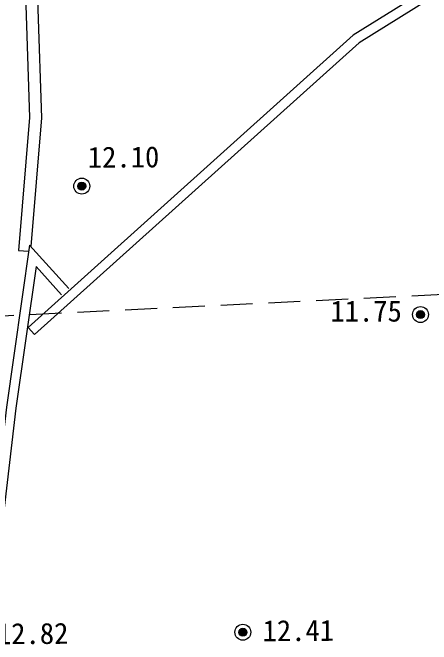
# Model space of a CAD drawing. Units: millimetres on the paper. Extents: x -297 to 277, y -210 to 190.
# Drawn here: x -34.83 to -8.56, y -69.96 to -30.33 of the extents above; entities that cross this region are included whole.
import ezdxf
from ezdxf.enums import TextEntityAlignment as Align

# ---------------------------------------------------------------- set-up
doc = ezdxf.new("R2010")
doc.units = ezdxf.units.MM
doc.header["$PDMODE"] = 32
doc.header["$PDSIZE"] = 1
doc.linetypes.add('DASHED2', pattern=[3, 2, -1])
for name, color, linetype in [('0-0_2001', 4, 'Continuous'), ('0-1_2003', 4, 'Continuous'), ('0-2_2004', 4, 'DASHED2')]:
    doc.layers.add(name, color=color, linetype=linetype)
doc.styles.add('ＭＳ ゴシック', font='')
doc.styles.get('ＭＳ ゴシック').set_extended_font_data('MS Gothic')

msp = doc.modelspace()

# ---------------------------------------------------------------- linework, layer by layer
at = {"layer": '0-0_2001', "color": 2}
for radius in [0.25, 0.2, 0.15, 0.1, 0.05, 0.02]:
    msp.add_circle((-9.238, -49.269), radius, dxfattribs=at)
msp.add_point((-9.238, -49.269), dxfattribs=at)
at = {"layer": '0-1_2003'}
for p, q in [((-34.47, -45.241), (-33.828, -45.294)), ((-33.865, -50.075), (-33.464, -50.522))]:
    msp.add_line(p, q, dxfattribs=at)
for points in [[(-31.584, 1.216), (-33.703, -16.454), (-33.025, -36.918), (-33.697, -44.99)], [(-33.774, -10.747), (-34.455, -16.422), (-33.776, -36.899), (-34.47, -45.241)], [(32.627, -25.023), (33.232, -22.115), (27.669, -21.299), (0.411, -25.097), (-5.536, -26.803), (-13.456, -31.738), (-33.865, -50.075)], [(32.039, -24.901), (32.515, -22.616), (27.667, -21.905), (0.536, -25.685), (-5.29, -27.357), (-13.094, -32.219), (-33.464, -50.522)], [(-31.311, -47.633), (-33.773, -44.906), (-35.229, -55.068), (-36.377, -64.751)], [(-31.757, -48.035), (-33.36, -46.258), (-34.634, -55.146), (-35.781, -64.822)]]:
    msp.add_lwpolyline(points, dxfattribs=at)
at = {"layer": '0-1_2003', "color": 2}
for centre, radius in [((-30.494, -41.211), 0.25), ((-30.494, -41.211), 0.2), ((-30.494, -41.211), 0.15), ((-30.494, -41.211), 0.1), ((-30.494, -41.211), 0.05), ((-30.494, -41.211), 0.02), ((-20.386, -69.198), 0.25), ((-20.386, -69.198), 0.2), ((-20.386, -69.198), 0.15), ((-20.386, -69.198), 0.1), ((-20.386, -69.198), 0.05), ((-20.386, -69.198), 0.02)]:
    msp.add_circle(centre, radius, dxfattribs=at)
for p in [(-30.494, -41.211), (-20.386, -69.198)]:
    msp.add_point(p, dxfattribs=at)
at = {"layer": '0-2_2004'}
msp.add_line((121.053, -41.727), (-205.927, -57.681), dxfattribs=at)

# ---------------------------------------------------------------- texts
at = {"layer": '0-0_2001', "style": 'ＭＳ ゴシック'}
msp.add_text('11.75', height=1.32, dxfattribs=at).set_placement((-14.897, -50.106), align=Align.BOTTOM_LEFT)
at = {"layer": '0-1_2003', "style": 'ＭＳ ゴシック'}
for s, p in [('12.10', (-30.111, -40.455)), ('12.41', (-19.144, -70.161)), ('12.82', (-35.816, -70.348))]:
    msp.add_text(s, height=1.32, rotation=0.38, dxfattribs=at).set_placement(p, align=Align.BOTTOM_LEFT)

doc.saveas('drawing.dxf')
